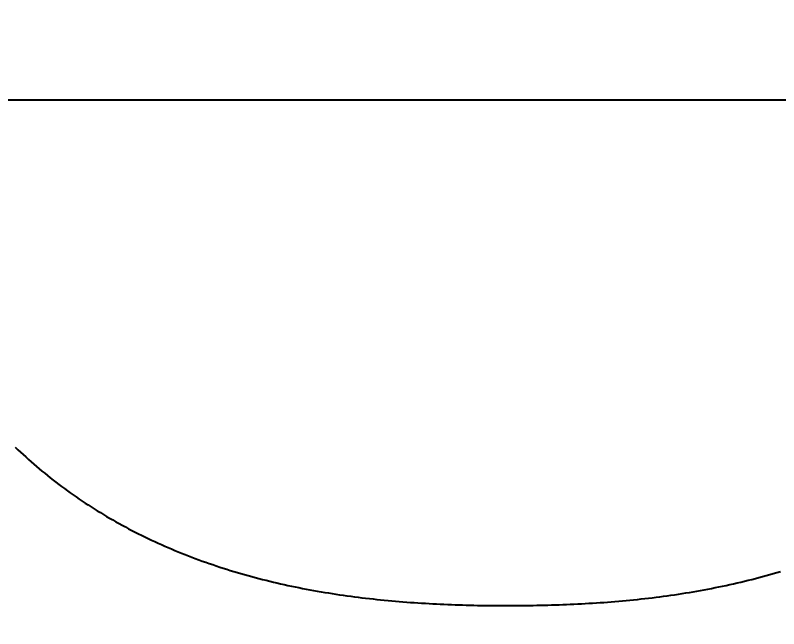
# Model space of a CAD drawing. Header units: millimetres. Extents: x 5 to 292, y 5 to 205.
# Drawn here: x 131.9 to 163.32, y 41.14 to 66.39 of the extents above; entities that cross this region are included whole.
import ezdxf
from ezdxf.enums import TextEntityAlignment as Align

# ---------------------------------------------------------------- set-up
doc = ezdxf.new("R2010")
doc.units = ezdxf.units.MM
doc.layers.add('DIMENSIONS', color=7, linetype='CONTINUOUS')
doc.layers.add('Visible', color=7, linetype='CONTINUOUS')
doc.dimstyles.new('ISO-DM', dxfattribs={"dimtxt": 3.5, "dimasz": 2.5, "dimexe": 2.5, "dimexo": 1, "dimgap": 1, "dimtad": 1, "dimcen": 2.5, "dimazin": 3, "dimtfac": 1, "dimtmove": 0, "dimatfit": 3})

# ---------------------------------------------------------------- blocks, each defined once
blk = doc.blocks.new('*D5')
at = {"layer": 'DIMENSIONS'}
for p, q in [((124.64, 64.2868), (124.64, 33.3868)), ((179.64, 64.2868), (179.64, 33.3868)), ((124.64, 34.8868), (179.64, 34.8868))]:
    blk.add_line(p, q, dxfattribs=at)
for points in [[(124.64, 34.8868), (127.14, 34.4701), (127.14, 35.3035)], [(179.64, 34.8868), (177.14, 35.3035), (177.14, 34.4701)]]:
    blk.add_solid(points, dxfattribs=at)
blk.add_text('55.00', height=3.5278, dxfattribs=at).set_placement((152.14, 35.9804), align=Align.CENTER)

msp = doc.modelspace()

# ---------------------------------------------------------------- linework, layer by layer
at = {"layer": 'Visible'}
msp.add_line((175.4511, 62.8868), (128.829, 62.8868), dxfattribs=at)
msp.add_lwpolyline([(131.9007, 48.6073), (132.0069, 48.5057), (132.1139, 48.4048), (132.2217, 48.3048), (132.3302, 48.2056), (132.4395, 48.1072), (132.5496, 48.0096), (132.6604, 47.9128), (132.7719, 47.8169), (132.8842, 47.7217), (132.9972, 47.6274), (133.1109, 47.5339), (133.2253, 47.4412), (133.3405, 47.3493), (133.4564, 47.2583), (133.5729, 47.1681), (133.6902, 47.0787), (133.8082, 46.9902), (133.9268, 46.9024), (134.0461, 46.8156), (134.1661, 46.7295), (134.2868, 46.6443), (134.4081, 46.5599), (134.5301, 46.4764), (134.6528, 46.3937), (134.7761, 46.3119), (134.9, 46.2309), (135.0246, 46.1507), (135.1498, 46.0714), (135.2756, 45.9929), (135.4021, 45.9153), (135.5291, 45.8385), (135.6568, 45.7625), (135.7851, 45.6874), (135.9139, 45.6132), (136.0434, 45.5397), (136.1734, 45.4671), (136.304, 45.3954), (136.4352, 45.3245), (136.5669, 45.2544), (136.6992, 45.1852), (136.832, 45.1168), (136.9654, 45.0493), (137.0993, 44.9826), (137.2337, 44.9167), (137.3687, 44.8517), (137.5042, 44.7875), (137.6402, 44.7241), (137.7767, 44.6616), (137.9137, 44.5999), (138.0512, 44.5391), (138.1892, 44.4791), (138.3277, 44.4199), (138.4666, 44.3616), (138.6061, 44.3041), (138.7459, 44.2474), (138.8862, 44.1915), (139.027, 44.1365), (139.1682, 44.0823), (139.3098, 44.0289), (139.4519, 43.9763), (139.5944, 43.9245), (139.7373, 43.8736), (139.8805, 43.8235), (140.0242, 43.7741), (140.1683, 43.7256), (140.3128, 43.6779), (140.4576, 43.631), (140.6028, 43.5849), (140.7484, 43.5396), (140.8943, 43.4951), (141.0405, 43.4515), (141.1871, 43.4086), (141.3341, 43.3665), (141.4814, 43.3251), (141.6289, 43.2846), (141.7768, 43.2449), (141.925, 43.2059), (142.0735, 43.1678), (142.2223, 43.1304), (142.3714, 43.0937), (142.5207, 43.0579), (142.6703, 43.0227), (142.8202, 42.9884), (142.9703, 42.9548), (143.1206, 42.9219), (143.2712, 42.8898), (143.422, 42.8584), (143.573, 42.8278), (143.7242, 42.7979), (143.8756, 42.7687), (144.0272, 42.7402), (144.179, 42.7125), (144.3309, 42.6854), (144.483, 42.6591), (144.6353, 42.6335), (144.7877, 42.6086), (144.9403, 42.5843), (145.093, 42.5608), (145.2458, 42.538), (145.3988, 42.5158), (145.5518, 42.4943), (145.7049, 42.4734), (145.8581, 42.4533), (146.0114, 42.4337), (146.1647, 42.4148), (146.3182, 42.3965), (146.4717, 42.3789), (146.6252, 42.3618), (146.7788, 42.3454), (146.9324, 42.3296), (147.086, 42.3143), (147.2397, 42.2996), (147.3934, 42.2855), (147.547, 42.272), (147.7007, 42.259), (147.8544, 42.2466), (148.0081, 42.2347), (148.1617, 42.2233), (148.3154, 42.2125), (148.469, 42.2022), (148.6225, 42.1923), (148.776, 42.183), (148.9295, 42.1742), (149.0828, 42.1659), (149.2362, 42.158), (149.3894, 42.1505), (149.5426, 42.1435), (149.6957, 42.1369), (149.8487, 42.1307), (150.0017, 42.125), (150.1547, 42.1197), (150.3076, 42.1148), (150.4604, 42.1103), (150.6132, 42.1063), (150.766, 42.1026), (150.9188, 42.0994), (151.0715, 42.0966), (151.2242, 42.0941), (151.3768, 42.0921), (151.5295, 42.0905), (151.6821, 42.0892), (151.8347, 42.0883), (151.9874, 42.0879), (152.14, 42.0878), (152.2926, 42.088), (152.4452, 42.0887), (152.5978, 42.0897), (152.7505, 42.0911), (152.9031, 42.0929), (153.0558, 42.095), (153.2085, 42.0975), (153.3612, 42.1003), (153.514, 42.1035), (153.6668, 42.107), (153.8197, 42.111), (153.9727, 42.1154), (154.1257, 42.1202), (154.2788, 42.1254), (154.432, 42.131), (154.5852, 42.137), (154.7384, 42.1435), (154.8917, 42.1505), (155.045, 42.1579), (155.1984, 42.1657), (155.3518, 42.1741), (155.5053, 42.1829), (155.6588, 42.1922), (155.8123, 42.202), (155.9658, 42.2124), (156.1193, 42.2232), (156.2729, 42.2346), (156.4265, 42.2464), (156.58, 42.2589), (156.7336, 42.2719), (156.8872, 42.2854), (157.0408, 42.2995), (157.1944, 42.3142), (157.348, 42.3294), (157.5015, 42.3453), (157.6551, 42.3617), (157.8086, 42.3788), (157.9621, 42.3965), (158.1156, 42.4148), (158.269, 42.4337), (158.4223, 42.4533), (158.5755, 42.4735), (158.7287, 42.4944), (158.8817, 42.516), (159.0346, 42.5382), (159.1875, 42.561), (159.3402, 42.5846), (159.4927, 42.6088), (159.6452, 42.6338), (159.7974, 42.6594), (159.9496, 42.6857), (160.1015, 42.7127), (160.2533, 42.7404), (160.4049, 42.7689), (160.5563, 42.798), (160.7076, 42.8279), (160.8586, 42.8585), (161.0094, 42.8899), (161.1599, 42.922), (161.3103, 42.9548), (161.4604, 42.9884), (161.6102, 43.0227), (161.7598, 43.0579), (161.9092, 43.0937), (162.0582, 43.1304), (162.207, 43.1678), (162.3555, 43.206), (162.5037, 43.245), (162.6516, 43.2848), (162.7992, 43.3253), (162.9464, 43.3667), (163.0933, 43.4088), (163.2399, 43.4517), (163.3862, 43.4954)], dxfattribs=at)

# ---------------------------------------------------------------- dimensions: what is measured, and where the dimension line sits
at = {"layer": 'DIMENSIONS'}
dim = msp.add_linear_dim(base=(124.64, 34.8868), p1=(124.64, 66.3868), p2=(179.64, 66.3868), dimstyle='ISO-DM', override={"dimscale": 1, "dimtxt": 3.5278, "dimasz": 2.5, "dimgap": 1.0583, "dimdec": 2}, dxfattribs=at)
dim.commit()
dim.dimension.update_dxf_attribs({"geometry": '*D5', "text_midpoint": (152.14, 35.9804), "dimtype": 160})

doc.saveas('drawing.dxf')
